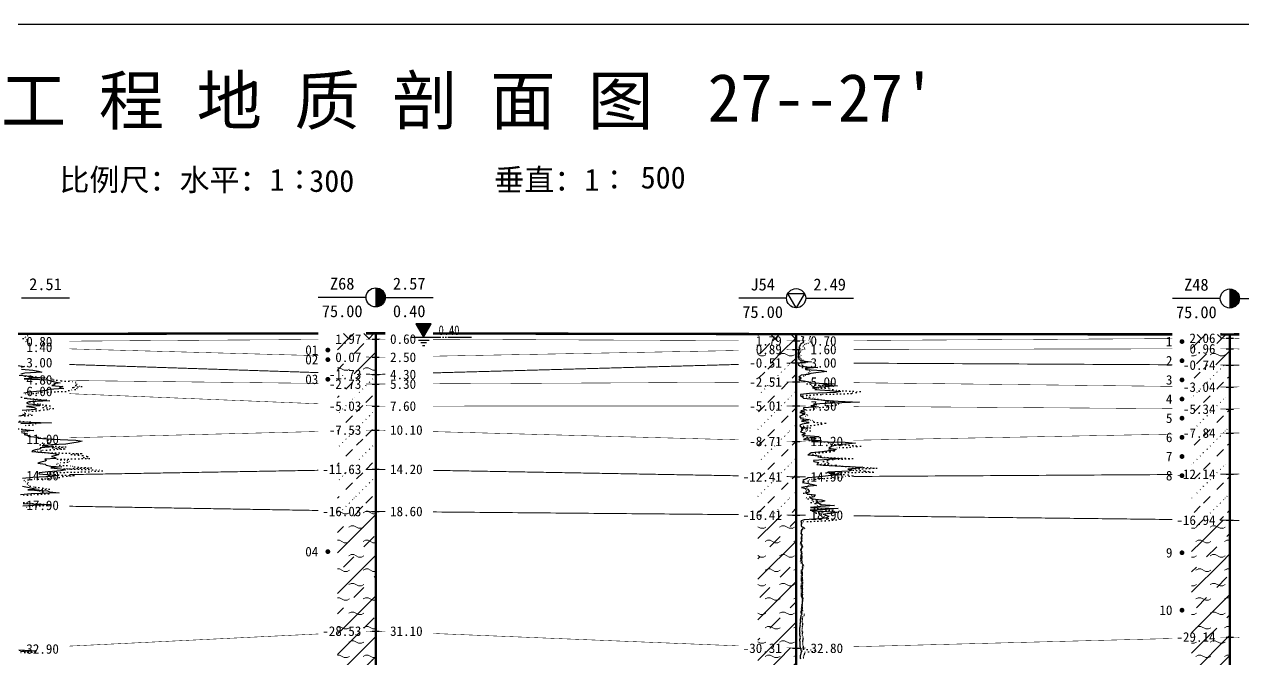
# Model space of a CAD drawing. Extents: x -37 to 3540, y -1485 to 297.
# Drawn here: x 1591 to 1845.6, y -1038.5 to -906 of the extents above; entities that cross this region are included whole.
import ezdxf
from ezdxf.enums import TextEntityAlignment as Align

# ---------------------------------------------------------------- set-up
doc = ezdxf.new("R2010")
doc.units = 0
doc.linetypes.add('DOT', pattern=[6.35, 0, -6.35])
doc.layers.get('0').update_dxf_attribs({"linetype": 'CONTINUOUS'})
for name, color, linetype in [('CURVE', 200, 'CONTINUOUS'), ('FRAME', 7, 'CONTINUOUS'), ('HOLE', 41, 'CONTINUOUS'), ('SAMPLE', 1, 'CONTINUOUS'), ('STRATUM', 241, 'CONTINUOUS')]:
    doc.layers.add(name, color=color, linetype=linetype)
doc.layers.add('HATCH', color=7, linetype='CONTINUOUS', lineweight=13)
doc.styles.add('ST', font='')
doc.styles.get('ST').set_extended_font_data('SimSun')
pattern_1 = [(45, (1459.3464, -1188), (-2.12132, 2.12132), [10, 0]), (135, (1459.3464, -1188), (-2.12132, -2.12132), [10, 0])]
pattern_2 = [(45, (1459.3464, -1188), (-4.24264, 4.24264), [10, 0]), (45, (1460.4074, -1191.182), (-2.12132, 6.36396), [3, -3])]
pattern_3 = [(45, (1459.3464, -1188), (-4.24264, 4.24264), [10, 0]), (45, (1460.4074, -1191.182), (-2.12132, 6.36396), [3, -3]), (26.565, (1460.4205, -1188.2536), (5.999823, 5.999812), [0.567, -12.849]), (0, (1459.8535, -1188.2536), (0, 6), [0.567, -5.433]), (26.565, (1457.765, -1188), (5.999823, 5.999812), [0.567, -12.849]), (0, (1458.272, -1187.7464), (0, 6), [0.567, -5.433]), (153.435, (1459.8535, -1188.2536), (-5.999818, -5e-06), [1.134, -12.2826]), (26.565, (1463.4205, -1185.2536), (5.999823, 5.999812), [0.567, -12.849]), (0, (1462.8535, -1185.2536), (0, 6), [0.567, -5.433]), (26.565, (1460.765, -1185), (5.999823, 5.999812), [0.567, -12.849]), (0, (1461.272, -1184.7464), (0, 6), [0.567, -5.433]), (153.435, (1462.8535, -1185.2536), (-5.999818, -5e-06), [1.134, -12.2826])]
pattern_4 = [(45, (1459.3464, -1188), (-7e-07, 6.99998), [1.97196, -7.92754]), (45, (1462.1593, -1185.171), (-7e-07, 6.99998), [1.99367, -7.90583]), (45, (1464.414, -1182.918), (-7e-07, 6.99998), [1.81361, -8.08588]), (26.56505, (1459.3464, -1184.5), (7, 7), [0.0965, -15.55598]), (36.8699, (1460.0464, -1183.8), (7, 7), [0.19775, -34.80225]), (315, (1462.8464, -1181.024), (6.99998, 1e-06), [0.03305, -9.86644]), (26.56505, (1462.8464, -1188), (7, 7), [0.14475, -15.50773]), (26.56505, (1463.5464, -1187.3), (7, 7), [0.10528, -15.5472]), (90, (1463.8964, -1186.95), (-7, -5e-07), [0.02877, -6.97123]), (26.56505, (1464.2464, -1186.6), (7, 7), [0.09101, -31.21394]), (36.8699, (1464.9464, -1185.9), (7, 7), [0.11069, -34.88931]), (45, (1465.6464, -1185.2), (-2e-07, 6.99998), [0.10911, -9.79038]), (315, (1466.2605, -1184.452), (6.99998, 1e-06), [0.03305, -9.86644]), (36.8699, (1460.7464, -1183.1), (7, 7), [0.10224, -34.89776]), (53.1301, (1461.4464, -1182.4), (13.9999998, 21), [0.13438, -34.86562]), (53.1301, (1462.1464, -1181.7), (13.9999998, 21), [0.12625, -34.87375])]
pattern_5 = [(45, (1459.3464, -1188), (-2.12132, 2.12132), [10, 0]), (26.565, (1460.4205, -1188.2536), (5.999823, 5.999812), [0.567, -12.849]), (0, (1459.8535, -1188.2536), (0, 6), [0.567, -5.433]), (26.565, (1457.765, -1188), (5.999823, 5.999812), [0.567, -12.849]), (0, (1458.272, -1187.7464), (0, 6), [0.567, -5.433]), (153.435, (1459.8535, -1188.2536), (-5.999818, -5e-06), [1.134, -12.2826]), (26.565, (1463.4205, -1185.2536), (5.999823, 5.999812), [0.567, -12.849]), (0, (1462.8535, -1185.2536), (0, 6), [0.567, -5.433]), (26.565, (1460.765, -1185), (5.999823, 5.999812), [0.567, -12.849]), (0, (1461.272, -1184.7464), (0, 6), [0.567, -5.433]), (153.435, (1462.8535, -1185.2536), (-5.999818, -5e-06), [1.134, -12.2826])]

# ---------------------------------------------------------------- blocks, each defined once
blk = doc.blocks.new('图头_剖面图A3')
at = {"style": 'ST'}
for s, height, p in [('工 程 地 质 剖 面 图', 10, (-15.09, 10.79)), ('比例尺：水平：1∶            垂直：1∶', 4.6, (-11.5, -5.76))]:
    blk.add_text(s, height=height, dxfattribs=at).set_placement(p, align=Align.MIDDLE_CENTER)
for tag, height, p in [('01_剖面号', 10, (64.41, 11.39)), ('03＿纵向比例', 4.6, (50.43, -5.28)), ('02_横向比例', 4.6, (-18.82, -5.99))]:
    blk.add_attdef(tag, text='', height=height, dxfattribs=at).set_placement(p, align=Align.MIDDLE_LEFT)
blk = doc.blocks.new('H_sam_hole')
blk.add_line((0, 2), (0, -2))
at = {"const_width": 2}
blk.add_lwpolyline([(0, -1, 0.414214), (1, 0, 0.414214), (0, 1, 1)], format="xyb", dxfattribs=at)
blk.add_circle((0, 0), 2)
blk = doc.blocks.new('H_cpt_hole')
for p, q in [((-1.73, 1), (1.73, 1)), ((0, -2), (-1.73, 1)), ((1.73, 1), (0, -2))]:
    blk.add_line(p, q)
blk.add_circle((0, 0), 2)
blk = doc.blocks.new('SampleSoilUndisturbed')
at = {"const_width": 0.5}
blk.add_lwpolyline([(-0.25, 0, 1), (0.25, 0, 1)], format="xyb", close=True, dxfattribs=at)
blk = doc.blocks.new('Gwl')
blk.add_lwpolyline([(0, 0, 0, 3.22, 0), (0, 2.79, 3.22, 3.22, 0)], format="xyseb")
blk.add_lwpolyline([(0, 0), (1.61, 2.79), (-1.61, 2.79)], close=True)
for points in [[(-2.63, 0), (3.61, 0)], [(3.93, 0), (4.21, 0)], [(4.53, 0), (4.8, 0)], [(5.09, 0), (9.99, 0)], [(-1.09, -0.61), (1.16, -0.61)], [(-0.54, -1.14), (0.61, -1.14)], [(-0.19, -1.74), (0.26, -1.74)]]:
    blk.add_lwpolyline(points)
at = {"style": 'ST', "width": 0.8}
blk.add_attdef('*GWL', (3.14, 0.45), '', height=2, dxfattribs=at)

msp = doc.modelspace()

# ---------------------------------------------------------------- hatches: boundary and pattern name
at = {"layer": 'HATCH'}
h = msp.add_hatch(dxfattribs=at)
h.set_pattern_fill('STT', color=50, style=0)
h.set_pattern_definition(pattern_1)
h.paths.add_polyline_path([(1664.41, -970.52), (1656.41, -970.54), (1656.41, -971.78), (1664.41, -971.72)])
h.paths.add_polyline_path([(1655.2, -973.21), (1661.89, -973.21), (1661.89, -970.28), (1655.2, -970.28)], flags=9)
h = msp.add_hatch(dxfattribs=at)
h.set_pattern_fill('FZNT', color=32, style=0)
h.set_pattern_definition(pattern_2)
h.paths.add_polyline_path([(1664.41, -971.72), (1656.41, -971.78), (1656.41, -975.3), (1664.41, -975.52)])
h.paths.add_polyline_path([(1655.2, -977.01), (1661.89, -977.01), (1661.89, -974.08), (1655.2, -974.08)], flags=9)
h.paths.add_polyline_path([(1655.2, -973.21), (1661.89, -973.21), (1661.89, -970.28), (1655.2, -970.28)], flags=9)
h = msp.add_hatch(dxfattribs=at)
h.set_pattern_fill('STT', color=50, style=0)
h.set_pattern_definition(pattern_1)
h.paths.add_polyline_path([(1752.26, -970.69), (1744.26, -970.67), (1744.26, -972.06), (1752.26, -972.09)])
h.paths.add_polyline_path([(1743.05, -973.58), (1749.75, -973.58), (1749.75, -970.65), (1743.05, -970.65)], flags=9)
h = msp.add_hatch(dxfattribs=at)
h.set_pattern_fill('FZNT', color=32, style=0)
h.set_pattern_definition(pattern_2)
h.paths.add_polyline_path([(1752.26, -972.09), (1744.26, -972.06), (1744.26, -974.04), (1752.26, -973.89)])
h.paths.add_polyline_path([(1743.05, -975.38), (1749.75, -975.38), (1749.75, -972.45), (1743.05, -972.45)], flags=9)
h.paths.add_polyline_path([(1743.05, -973.58), (1749.75, -973.58), (1749.75, -970.65), (1743.05, -970.65)], flags=9)
h = msp.add_hatch(dxfattribs=at)
h.set_pattern_fill('YNFNT', color=251, style=0)
h.set_pattern_definition(pattern_3)
h.paths.add_polyline_path([(1842.88, -973.75), (1834.88, -973.76), (1834.88, -977.11), (1842.88, -977.15)])
h.paths.add_polyline_path([(1832.24, -978.63), (1840.37, -978.63), (1840.37, -975.7), (1832.24, -975.7)], flags=9)
h.paths.add_polyline_path([(1833.67, -975.23), (1840.37, -975.23), (1840.37, -972.3), (1833.67, -972.3)], flags=9)
h = msp.add_hatch(dxfattribs=at)
h.set_pattern_fill('STT', color=50, style=0)
h.set_pattern_definition(pattern_1)
h.paths.add_polyline_path([(1842.88, -970.75), (1834.88, -970.74), (1834.88, -971.59), (1842.88, -971.55)])
h.paths.add_polyline_path([(1833.67, -973.03), (1840.37, -973.03), (1840.37, -970.1), (1833.67, -970.1)], flags=9)
h = msp.add_hatch(dxfattribs=at)
h.set_pattern_fill('FZNT', color=32, style=0)
h.set_pattern_definition(pattern_2)
h.paths.add_polyline_path([(1842.88, -971.55), (1834.88, -971.59), (1834.88, -973.76), (1842.88, -973.75)])
h.paths.add_polyline_path([(1833.67, -975.23), (1840.37, -975.23), (1840.37, -972.3), (1833.67, -972.3)], flags=9)
h.paths.add_polyline_path([(1833.67, -973.03), (1840.37, -973.03), (1840.37, -970.1), (1833.67, -970.1)], flags=9)
h = msp.add_hatch(dxfattribs=at)
h.set_pattern_fill('YNFNT', color=251, style=0)
h.set_pattern_definition(pattern_3)
h.paths.add_polyline_path([(1664.41, -975.52), (1656.41, -975.3), (1656.41, -978.86), (1664.41, -979.12)])
h.paths.add_polyline_path([(1653.77, -980.61), (1661.89, -980.61), (1661.89, -977.68), (1653.77, -977.68)], flags=9)
h.paths.add_polyline_path([(1655.2, -977.01), (1661.89, -977.01), (1661.89, -974.08), (1655.2, -974.08)], flags=9)
h = msp.add_hatch(dxfattribs=at)
h.set_pattern_fill('YNFNT', color=251, style=0)
h.set_pattern_definition(pattern_3)
h.paths.add_polyline_path([(1752.26, -973.89), (1744.26, -974.04), (1744.26, -976.91), (1752.26, -976.69)])
h.paths.add_polyline_path([(1741.62, -978.18), (1749.75, -978.18), (1749.75, -975.25), (1741.62, -975.25)], flags=9)
h.paths.add_polyline_path([(1743.05, -975.38), (1749.75, -975.38), (1749.75, -972.45), (1743.05, -972.45)], flags=9)
h = msp.add_hatch(dxfattribs=at)
h.set_pattern_fill('SZFT', color=52, style=0)
h.set_pattern_definition(pattern_4)
h.paths.add_polyline_path([(1752.26, -976.69), (1744.26, -976.91), (1744.26, -980.73), (1752.26, -980.69)])
h.paths.add_polyline_path([(1741.62, -982.18), (1749.75, -982.18), (1749.75, -979.26), (1741.62, -979.26)], flags=9)
h.paths.add_polyline_path([(1741.62, -978.18), (1749.75, -978.18), (1749.75, -975.25), (1741.62, -975.25)], flags=9)
h = msp.add_hatch(dxfattribs=at)
h.set_pattern_fill('SZFT', color=52, style=0)
h.set_pattern_definition(pattern_4)
h.paths.add_polyline_path([(1842.88, -977.15), (1834.88, -977.11), (1834.88, -981.65), (1842.88, -981.75)])
h.paths.add_polyline_path([(1832.24, -983.23), (1840.37, -983.23), (1840.37, -980.3), (1832.24, -980.3)], flags=9)
h.paths.add_polyline_path([(1832.24, -978.63), (1840.37, -978.63), (1840.37, -975.7), (1832.24, -975.7)], flags=9)
h = msp.add_hatch(dxfattribs=at)
h.set_pattern_fill('SZFT', color=52, style=0)
h.set_pattern_definition(pattern_4)
h.paths.add_polyline_path([(1664.41, -979.12), (1656.41, -978.86), (1656.41, -981.03), (1664.41, -981.12)])
h.paths.add_polyline_path([(1653.77, -982.61), (1661.89, -982.61), (1661.89, -979.68), (1653.77, -979.68)], flags=9)
h.paths.add_polyline_path([(1653.77, -980.61), (1661.89, -980.61), (1661.89, -977.68), (1653.77, -977.68)], flags=9)
h = msp.add_hatch(dxfattribs=at)
h.set_pattern_fill('SZFT', color=52, style=0)
h.set_pattern_definition(pattern_4)
h.paths.add_polyline_path([(1664.41, -981.12), (1656.41, -981.03), (1656.41, -985.4), (1664.41, -985.72)])
h.paths.add_polyline_path([(1653.77, -987.21), (1661.89, -987.21), (1661.89, -984.28), (1653.77, -984.28)], flags=9)
h.paths.add_polyline_path([(1653.77, -982.61), (1661.89, -982.61), (1661.89, -979.68), (1653.77, -979.68)], flags=9)
h = msp.add_hatch(dxfattribs=at)
h.set_pattern_fill('SZFT', color=52, style=0)
h.set_pattern_definition(pattern_4)
h.paths.add_polyline_path([(1752.26, -980.69), (1744.26, -980.73), (1744.26, -985.69), (1752.26, -985.69)])
h.paths.add_polyline_path([(1741.62, -987.18), (1749.75, -987.18), (1749.75, -984.25), (1741.62, -984.25)], flags=9)
h.paths.add_polyline_path([(1741.62, -982.18), (1749.75, -982.18), (1749.75, -979.26), (1741.62, -979.26)], flags=9)
h = msp.add_hatch(dxfattribs=at)
h.set_pattern_fill('SZFT', color=52, style=0)
h.set_pattern_definition(pattern_4)
h.paths.add_polyline_path([(1842.88, -981.75), (1834.88, -981.65), (1834.88, -986.29), (1842.88, -986.35)])
h.paths.add_polyline_path([(1832.24, -987.83), (1840.37, -987.83), (1840.37, -984.9), (1832.24, -984.9)], flags=9)
h.paths.add_polyline_path([(1832.24, -983.23), (1840.37, -983.23), (1840.37, -980.3), (1832.24, -980.3)], flags=9)
h = msp.add_hatch(dxfattribs=at)
h.set_pattern_fill('SZFT', color=52, style=0)
h.set_pattern_definition(pattern_4)
h.paths.add_polyline_path([(1664.41, -985.72), (1656.41, -985.4), (1656.41, -990.93), (1664.41, -990.72)])
h.paths.add_polyline_path([(1653.77, -992.21), (1661.89, -992.21), (1661.89, -989.28), (1653.77, -989.28)], flags=9)
h.paths.add_polyline_path([(1653.77, -987.21), (1661.89, -987.21), (1661.89, -984.28), (1653.77, -984.28)], flags=9)
h = msp.add_hatch(dxfattribs=at)
h.set_pattern_fill('SZFT', color=52, style=0)
h.set_pattern_definition(pattern_4)
h.paths.add_polyline_path([(1752.26, -985.69), (1744.26, -985.69), (1744.26, -992.87), (1752.26, -993.09)])
h.paths.add_polyline_path([(1741.62, -994.58), (1749.75, -994.58), (1749.75, -991.65), (1741.62, -991.65)], flags=9)
h.paths.add_polyline_path([(1741.62, -987.18), (1749.75, -987.18), (1749.75, -984.25), (1741.62, -984.25)], flags=9)
h = msp.add_hatch(dxfattribs=at)
h.set_pattern_fill('SZFT', color=52, style=0)
h.set_pattern_definition(pattern_4)
h.paths.add_polyline_path([(1842.88, -986.35), (1834.88, -986.29), (1834.88, -991.5), (1842.88, -991.35)])
h.paths.add_polyline_path([(1832.24, -992.83), (1840.37, -992.83), (1840.37, -989.9), (1832.24, -989.9)], flags=9)
h.paths.add_polyline_path([(1832.24, -987.83), (1840.37, -987.83), (1840.37, -984.9), (1832.24, -984.9)], flags=9)
h = msp.add_hatch(dxfattribs=at)
h.set_pattern_fill('SZFT', color=52, style=0)
h.set_pattern_definition(pattern_4)
h.paths.add_polyline_path([(1664.41, -990.72), (1656.41, -990.93), (1656.41, -999.06), (1664.41, -998.92)])
h.paths.add_polyline_path([(1652.34, -1000.41), (1661.89, -1000.41), (1661.89, -997.48), (1652.34, -997.48)], flags=9)
h.paths.add_polyline_path([(1653.77, -992.21), (1661.89, -992.21), (1661.89, -989.28), (1653.77, -989.28)], flags=9)
h = msp.add_hatch(dxfattribs=at)
h.set_pattern_fill('SZFT', color=52, style=0)
h.set_pattern_definition(pattern_4)
h.paths.add_polyline_path([(1842.88, -991.35), (1834.88, -991.5), (1834.88, -999.99), (1842.88, -999.95)])
h.paths.add_polyline_path([(1830.82, -1001.43), (1840.37, -1001.43), (1840.37, -998.52), (1830.82, -998.52)], flags=9)
h.paths.add_polyline_path([(1832.24, -992.83), (1840.37, -992.83), (1840.37, -989.9), (1832.24, -989.9)], flags=9)
h = msp.add_hatch(dxfattribs=at)
h.set_pattern_fill('SZFT', color=52, style=0)
h.set_pattern_definition(pattern_4)
h.paths.add_polyline_path([(1752.26, -993.09), (1744.26, -992.87), (1744.26, -1000.35), (1752.26, -1000.49)])
h.paths.add_polyline_path([(1740.19, -1001.98), (1749.75, -1001.98), (1749.75, -999.06), (1740.19, -999.06)], flags=9)
h.paths.add_polyline_path([(1741.62, -994.58), (1749.75, -994.58), (1749.75, -991.65), (1741.62, -991.65)], flags=9)
h = msp.add_hatch(dxfattribs=at)
h.set_pattern_fill('SZFT', color=52, style=0)
h.set_pattern_definition(pattern_4)
h.paths.add_polyline_path([(1664.41, -998.92), (1656.41, -999.06), (1656.41, -1007.59), (1664.41, -1007.72)])
h.paths.add_polyline_path([(1652.34, -1009.21), (1661.89, -1009.21), (1661.89, -1006.28), (1652.34, -1006.28)], flags=9)
h.paths.add_polyline_path([(1652.34, -1000.41), (1661.89, -1000.41), (1661.89, -997.48), (1652.34, -997.48)], flags=9)
h = msp.add_hatch(dxfattribs=at)
h.set_pattern_fill('SZFT', color=52, style=0)
h.set_pattern_definition(pattern_4)
h.paths.add_polyline_path([(1752.26, -1000.49), (1744.26, -1000.35), (1744.26, -1008.42), (1752.26, -1008.49)])
h.paths.add_polyline_path([(1740.19, -1009.98), (1749.75, -1009.98), (1749.75, -1007.05), (1740.19, -1007.05)], flags=9)
h.paths.add_polyline_path([(1740.19, -1001.98), (1749.75, -1001.98), (1749.75, -999.06), (1740.19, -999.06)], flags=9)
h = msp.add_hatch(dxfattribs=at)
h.set_pattern_fill('SZFT', color=52, style=0)
h.set_pattern_definition(pattern_4)
h.paths.add_polyline_path([(1842.88, -999.95), (1834.88, -999.99), (1834.88, -1009.45), (1842.88, -1009.55)])
h.paths.add_polyline_path([(1830.81, -1011.03), (1840.37, -1011.03), (1840.37, -1008.1), (1830.81, -1008.1)], flags=9)
h.paths.add_polyline_path([(1830.82, -1001.43), (1840.37, -1001.43), (1840.37, -998.52), (1830.82, -998.52)], flags=9)
h = msp.add_hatch(dxfattribs=at)
h.set_pattern_fill('YNFNT', color=251, style=0)
h.set_pattern_definition(pattern_3)
h.paths.add_polyline_path([(1664.41, -1007.72), (1656.41, -1007.59), (1656.41, -1033.12), (1664.41, -1032.72)])
h.paths.add_polyline_path([(1652.34, -1034.21), (1661.89, -1034.21), (1661.89, -1031.28), (1652.34, -1031.28)], flags=9)
h.paths.add_polyline_path([(1652.34, -1009.21), (1661.89, -1009.21), (1661.89, -1006.28), (1652.34, -1006.28)], flags=9)
h = msp.add_hatch(dxfattribs=at)
h.set_pattern_fill('YNFNT', color=251, style=0)
h.set_pattern_definition(pattern_3)
h.paths.add_polyline_path([(1752.26, -1008.49), (1744.26, -1008.42), (1744.26, -1035.97), (1752.26, -1036.29)])
h.paths.add_polyline_path([(1740.19, -1037.78), (1749.75, -1037.78), (1749.75, -1034.85), (1740.19, -1034.85)], flags=9)
h.paths.add_polyline_path([(1740.19, -1009.98), (1749.75, -1009.98), (1749.75, -1007.05), (1740.19, -1007.05)], flags=9)
h = msp.add_hatch(dxfattribs=at)
h.set_pattern_fill('YNFNT', color=251, style=0)
h.set_pattern_definition(pattern_3)
h.paths.add_polyline_path([(1842.88, -1009.55), (1834.88, -1009.45), (1834.88, -1034.15), (1842.88, -1033.95)])
h.paths.add_polyline_path([(1830.81, -1035.43), (1840.37, -1035.43), (1840.37, -1032.5), (1830.81, -1032.5)], flags=9)
h.paths.add_polyline_path([(1830.81, -1011.03), (1840.37, -1011.03), (1840.37, -1008.1), (1830.81, -1008.1)], flags=9)
h = msp.add_hatch(dxfattribs=at)
h.set_pattern_fill('YNNT', color=251, style=0)
h.set_pattern_definition(pattern_5)
h.paths.add_polyline_path([(1664.41, -1032.72), (1656.41, -1033.12), (1656.41, -1048.24), (1664.41, -1047.72)])
h.paths.add_polyline_path([(1652.34, -1049.21), (1661.89, -1049.21), (1661.89, -1046.28), (1652.34, -1046.28)], flags=9)
h.paths.add_polyline_path([(1652.34, -1034.21), (1661.89, -1034.21), (1661.89, -1031.28), (1652.34, -1031.28)], flags=9)
h = msp.add_hatch(dxfattribs=at)
h.set_pattern_fill('YNNT', color=251, style=0)
h.set_pattern_definition(pattern_5)
h.paths.add_polyline_path([(1842.88, -1033.95), (1834.88, -1034.15), (1834.88, -1047.42), (1842.88, -1047.15)])
h.paths.add_polyline_path([(1830.81, -1048.63), (1840.37, -1048.63), (1840.37, -1045.7), (1830.81, -1045.7)], flags=9)
h.paths.add_polyline_path([(1830.81, -1035.43), (1840.37, -1035.43), (1840.37, -1032.5), (1830.81, -1032.5)], flags=9)
h = msp.add_hatch(dxfattribs=at)
h.set_pattern_fill('YNNT', color=251, style=0)
h.set_pattern_definition(pattern_5)
h.paths.add_polyline_path([(1752.26, -1036.29), (1744.26, -1035.97), (1744.26, -1050.06), (1752.26, -1050.29)])
h.paths.add_polyline_path([(1740.19, -1051.78), (1749.75, -1051.78), (1749.75, -1048.85), (1740.19, -1048.85)], flags=9)
h.paths.add_polyline_path([(1740.19, -1037.78), (1749.75, -1037.78), (1749.75, -1034.85), (1740.19, -1034.85)], flags=9)

# ---------------------------------------------------------------- linework, layer by layer
at = {"layer": 'CURVE', "color": 100, "linetype": 'DOT', "ltscale": 0.1}
for points in [[(1591.69, -971.04), (1591.29, -971.24), (1591.16, -971.44), (1590.74, -971.64), (1591.74, -971.84), (1591.67, -972.04), (1591.36, -972.24), (1590.86, -972.44)], [(1755.19, -971.09), (1755.17, -971.29), (1755.04, -971.49), (1755.21, -971.69), (1754.91, -971.89), (1755.35, -972.09), (1755.14, -972.29), (1755.53, -972.49), (1754.39, -972.69), (1754.04, -972.89), (1753.81, -973.09), (1753.63, -973.29), (1753.92, -973.49), (1754.09, -973.69), (1753.65, -973.89), (1753.29, -974.09), (1753.13, -974.29), (1753.05, -974.49), (1752.92, -974.69), (1752.88, -974.89), (1753.34, -975.09), (1752.98, -975.29), (1753.03, -975.49), (1753.14, -975.69), (1753.3, -975.89), (1753.65, -976.09), (1753.65, -976.29), (1753.17, -976.49), (1753.41, -976.69), (1753.36, -976.89), (1753.62, -977.09), (1753.57, -977.29), (1754.39, -977.49), (1753.6, -977.69), (1754.47, -977.89), (1754.51, -978.09), (1754.98, -978.29), (1755.15, -978.49), (1754.98, -978.69), (1754.82, -978.89), (1754.46, -979.09), (1754.19, -979.29), (1753.85, -979.49), (1753.18, -979.69), (1753.21, -979.89), (1753, -980.09), (1753.15, -980.29), (1753.93, -980.49), (1755.36, -980.69), (1755.02, -980.89), (1754.54, -981.09), (1756.29, -981.29), (1759.56, -981.49), (1758.99, -981.69), (1756.85, -981.89), (1759.27, -982.09), (1759.89, -982.29), (1761.26, -982.49), (1765.63, -982.69), (1764.81, -982.89), (1763.76, -983.09), (1757.4, -983.29), (1753.6, -983.49), (1753.67, -983.69), (1755.02, -983.89), (1756.15, -984.09), (1756.78, -984.29), (1758.09, -984.49), (1759.49, -984.69), (1759.46, -984.89), (1761.22, -985.09), (1761.16, -985.29), (1760.6, -985.49), (1759.08, -985.69), (1758.65, -985.89), (1756.45, -986.09), (1756.04, -986.29), (1755.19, -986.49), (1753.86, -986.69), (1753.96, -986.89), (1754.15, -987.09), (1753.69, -987.29), (1754.5, -987.49), (1754.72, -987.69), (1754.21, -987.89), (1753.73, -988.09), (1753.63, -988.29), (1753.72, -988.49), (1755.63, -988.69), (1755.81, -988.89), (1755.99, -989.09), (1758.39, -989.29), (1757.57, -989.49), (1756.08, -989.69), (1753.74, -989.89), (1753.92, -990.09), (1755.19, -990.29), (1753.46, -990.49), (1754.52, -990.69), (1755.22, -990.89), (1754.09, -991.09), (1754.13, -991.29), (1753.97, -991.49), (1753.87, -991.69), (1754.09, -991.89), (1753.8, -992.09), (1755.31, -992.29), (1756.29, -992.49), (1754.66, -992.69), (1755.04, -992.89), (1755.99, -993.09), (1760.09, -993.29), (1759.02, -993.49), (1759.61, -993.69), (1763.36, -993.89), (1765.68, -994.09), (1763.58, -994.29), (1760.86, -994.49), (1760.26, -994.69), (1759.16, -994.89), (1760.2, -995.09), (1759.28, -995.29), (1757.07, -995.49), (1755.8, -995.69), (1755.73, -995.89), (1757.43, -996.09), (1757.43, -996.29), (1758.86, -996.49), (1764.05, -996.69), (1759.9, -996.89), (1758.84, -997.09), (1757.96, -997.29), (1758.88, -997.49), (1759.05, -997.69), (1757.42, -997.89), (1760.6, -998.09), (1761.93, -998.29), (1765.67, -998.49), (1769.08, -998.69), (1763.69, -998.89), (1764.14, -999.09), (1766.65, -999.29), (1768.36, -999.49), (1758.51, -999.69), (1760.79, -999.89), (1763.12, -1000.09), (1764.1, -1000.29), (1761.95, -1000.49), (1761.04, -1000.69), (1757.04, -1000.89), (1755.03, -1001.09), (1754.77, -1001.29), (1754.72, -1001.49), (1754.75, -1001.69), (1754.99, -1001.89), (1755.16, -1002.09), (1754.91, -1002.29), (1754.68, -1002.49), (1754.54, -1002.69), (1754, -1002.89), (1754.2, -1003.09), (1754.38, -1003.29), (1754.41, -1003.49), (1754.26, -1003.69), (1753.87, -1003.89), (1754.67, -1004.09), (1755.75, -1004.29), (1755.61, -1004.49), (1755.1, -1004.69), (1754.36, -1004.89), (1754.77, -1005.09), (1755.68, -1005.29), (1756.66, -1005.49), (1755.85, -1005.69), (1755.38, -1005.89), (1756.4, -1006.09), (1757.45, -1006.29), (1756.74, -1006.49), (1756.23, -1006.69), (1756.19, -1006.89), (1756.09, -1007.09), (1757.7, -1007.29), (1759.86, -1007.49), (1758.61, -1007.69), (1756.11, -1007.89), (1756.45, -1008.09), (1758.13, -1008.29), (1758.53, -1008.49), (1758.18, -1008.69), (1757.93, -1008.89), (1758.23, -1009.09), (1759.92, -1009.29), (1760.59, -1009.49), (1758.29, -1009.69), (1753.45, -1009.89), (1753.49, -1010.09), (1753.37, -1010.29), (1753.37, -1010.49), (1753.3, -1010.69), (1753.46, -1010.89), (1753.87, -1011.09), (1754.05, -1011.29), (1753.63, -1011.49), (1753.36, -1011.69), (1753.4, -1011.89), (1753.29, -1012.09), (1753.19, -1012.29), (1753.3, -1012.49), (1753.5, -1012.69), (1753.4, -1012.89), (1753.29, -1013.09), (1753.24, -1013.29), (1753.28, -1013.49), (1753.4, -1013.69), (1753.32, -1013.89), (1753.24, -1014.09), (1753.14, -1014.29), (1753.1, -1014.49), (1753.27, -1014.69), (1753.44, -1014.89), (1753.57, -1015.09), (1753.5, -1015.29), (1753.25, -1015.49), (1753.18, -1015.69), (1753.15, -1015.89), (1753.3, -1016.09), (1753.25, -1016.29), (1753.5, -1016.49), (1753.25, -1016.69), (1753.22, -1016.89), (1753.27, -1017.09), (1753.25, -1017.29), (1753.19, -1017.49), (1753.18, -1017.69), (1753.17, -1017.89), (1753.12, -1018.09), (1753.32, -1018.29), (1753.25, -1018.49), (1753.53, -1018.69), (1753.72, -1018.89), (1753.83, -1019.09), (1753.7, -1019.29), (1753.56, -1019.49), (1753.57, -1019.69), (1753.32, -1019.89), (1753.27, -1020.09), (1753.28, -1020.29), (1753.28, -1020.49), (1753.33, -1020.69), (1753.35, -1020.89), (1753.34, -1021.09), (1753.33, -1021.29), (1753.31, -1021.49), (1753.28, -1021.69), (1753.28, -1021.89), (1753.32, -1022.09), (1753.34, -1022.29), (1753.37, -1022.49), (1753.33, -1022.69), (1753.28, -1022.89), (1753.29, -1023.09), (1753.26, -1023.29), (1753.26, -1023.49), (1753.25, -1023.69), (1753.32, -1023.89), (1753.32, -1024.09), (1753.33, -1024.29), (1753.3, -1024.49), (1753.31, -1024.69), (1753.29, -1024.89), (1753.31, -1025.09), (1753.32, -1025.29), (1753.33, -1025.49), (1753.38, -1025.69), (1753.52, -1025.89), (1753.54, -1026.09), (1753.52, -1026.29), (1753.54, -1026.49), (1753.54, -1026.69), (1753.53, -1026.89), (1753.49, -1027.09), (1753.5, -1027.29), (1753.54, -1027.49), (1753.49, -1027.69), (1753.53, -1027.89), (1753.54, -1028.09), (1753.54, -1028.29), (1753.6, -1028.49), (1753.5, -1028.69), (1753.44, -1028.89), (1753.91, -1029.09), (1753.93, -1029.29), (1753.95, -1029.49), (1753.63, -1029.69), (1753.52, -1029.89), (1753.53, -1030.09), (1753.53, -1030.29), (1753.52, -1030.49), (1753.53, -1030.69), (1753.53, -1030.89), (1753.56, -1031.09), (1753.56, -1031.29), (1753.56, -1031.49), (1753.54, -1031.69), (1753.56, -1031.89), (1753.53, -1032.09), (1753.5, -1032.29), (1753.46, -1032.49), (1753.46, -1032.69), (1753.58, -1032.89), (1753.53, -1033.09), (1753.51, -1033.29), (1753.51, -1033.49), (1753.5, -1033.69), (1753.66, -1033.89), (1753.75, -1034.09), (1753.68, -1034.29), (1753.66, -1034.49), (1753.62, -1034.69), (1753.6, -1034.89), (1753.58, -1035.09), (1753.61, -1035.29), (1753.58, -1035.49), (1753.63, -1035.69), (1753.73, -1035.89), (1753.71, -1036.09), (1753.78, -1036.29), (1753.8, -1036.49), (1755.99, -1036.69), (1756.33, -1036.89), (1754.09, -1037.09), (1754, -1037.29), (1753.94, -1037.49), (1753.93, -1037.69), (1753.84, -1037.89), (1753.74, -1038.09), (1753.74, -1038.29), (1754.17, -1038.49)], [(1590.49, -979.24), (1591.16, -979.44), (1593.37, -979.64), (1594.97, -979.84), (1596.9, -980.04), (1597.07, -980.24), (1598.79, -980.44), (1601.7, -980.64), (1601.68, -980.84), (1602.02, -981.04), (1601.83, -981.24), (1601.77, -981.44), (1602.91, -981.64), (1601.14, -981.84), (1602.05, -982.04), (1601.64, -982.24), (1600.31, -982.44), (1599.56, -982.64), (1594.65, -982.84), (1593.54, -983.04), (1590.64, -983.24)], [(1590.37, -983.84), (1591.48, -984.04), (1592.89, -984.24), (1595.55, -984.44), (1592.88, -984.64), (1592.11, -984.84), (1593.05, -985.04), (1594.25, -985.24), (1594.86, -985.44), (1596.34, -985.64), (1595.33, -985.84), (1594.93, -986.04), (1597.03, -986.24), (1595.83, -986.44), (1594.17, -986.64), (1591.52, -986.84), (1591.05, -987.04), (1591.15, -987.24), (1592.23, -987.44), (1592.55, -987.64), (1589.81, -987.84)], [(1590.06, -988.84), (1592.23, -989.04), (1593.81, -989.24), (1593.38, -989.44), (1592.76, -989.64), (1590.99, -989.84)], [(1589.75, -990.44), (1591.33, -990.64), (1591.36, -990.84), (1591.66, -991.04), (1591.03, -991.24), (1591.6, -991.44), (1591.55, -991.64), (1591.64, -991.84), (1592.23, -992.04), (1593.55, -992.24), (1595.38, -992.44), (1596.78, -992.64), (1595.87, -992.84), (1596.51, -993.04), (1596.16, -993.24), (1595.92, -993.44), (1595.05, -993.64), (1594.3, -993.84), (1596.86, -994.04), (1599.58, -994.24), (1596.92, -994.44), (1599.41, -994.64), (1596.37, -994.84), (1594.54, -995.04), (1593.26, -995.24), (1595.31, -995.44), (1602.94, -995.64), (1600.83, -995.84), (1603.21, -996.04), (1604.21, -996.24), (1603.4, -996.44), (1604.55, -996.64), (1597.89, -996.84), (1599.9, -997.04), (1600.46, -997.24), (1600.04, -997.44), (1598.09, -997.64), (1597.74, -997.84), (1598.43, -998.04), (1600.98, -998.24), (1601.49, -998.44), (1604.94, -998.64), (1599.35, -998.84), (1606.61, -999.04), (1607.23, -999.24), (1604.44, -999.44), (1596.28, -999.64), (1596.47, -999.84), (1597.42, -1000.04), (1601.34, -1000.24), (1599.01, -1000.44), (1598.24, -1000.64), (1596.1, -1000.84), (1592.51, -1001.04), (1590.86, -1001.24), (1591.16, -1001.44), (1591.76, -1001.64), (1591.64, -1001.84), (1591.59, -1002.04), (1591.87, -1002.24), (1592.21, -1002.44), (1593.31, -1002.64), (1594.89, -1002.84), (1596.16, -1003.04), (1592.95, -1003.24), (1594.15, -1003.44), (1594.89, -1003.64), (1595.74, -1003.84), (1596.04, -1004.04), (1592.39, -1004.24), (1590.41, -1004.44)], [(1590.88, -1005.84), (1592.8, -1006.04), (1595.87, -1006.24), (1596.43, -1006.44), (1592.04, -1006.64), (1591.54, -1006.84), (1591, -1007.04)], [(1589.3, -1036.64), (1593.5, -1036.84), (1593.27, -1037.04), (1590.07, -1037.24)]]:
    msp.add_lwpolyline(points, dxfattribs=at)
at = {"layer": 'CURVE', "color": 30, "linetype": 'Continuous'}
for points in [[(1753.31, -971.09), (1753.83, -971.29), (1753.74, -971.49), (1753.67, -971.69), (1753.57, -971.89), (1753.72, -972.09), (1753.82, -972.29), (1753.68, -972.49), (1753.21, -972.69), (1753.16, -972.89), (1753.01, -973.09), (1752.96, -973.29), (1752.82, -973.49), (1753.13, -973.69), (1752.87, -973.89), (1752.76, -974.09), (1752.74, -974.29), (1752.73, -974.49), (1752.67, -974.69), (1752.68, -974.89), (1752.8, -975.09), (1752.66, -975.29), (1752.67, -975.49), (1752.92, -975.69), (1752.72, -975.89), (1753.09, -976.09), (1753.48, -976.29), (1755.49, -976.49), (1753.19, -976.69), (1752.7, -976.89), (1752.74, -977.09), (1753.03, -977.29), (1754.52, -977.49), (1756.81, -977.69), (1754.12, -977.89), (1754.28, -978.09), (1757.73, -978.29), (1758.7, -978.49), (1756.96, -978.69), (1755.33, -978.89), (1754.79, -979.09), (1753.29, -979.29), (1753.11, -979.49), (1752.84, -979.69), (1753.3, -979.89), (1752.81, -980.09), (1752.92, -980.29), (1754.24, -980.49), (1754.82, -980.69), (1755.41, -980.89), (1760.33, -981.09), (1758, -981.29), (1760.93, -981.49), (1758.42, -981.69), (1755.71, -981.89), (1756.54, -982.09), (1756.16, -982.29), (1759.28, -982.49), (1761.61, -982.69), (1760.46, -982.89), (1755.03, -983.09), (1753.19, -983.29), (1753.14, -983.49), (1753.42, -983.69), (1753.62, -983.89), (1753.82, -984.09), (1756, -984.29), (1758.2, -984.49), (1761.02, -984.69), (1765.48, -984.89), (1759.89, -985.09), (1755.9, -985.29), (1756.57, -985.49), (1755.3, -985.69), (1756.9, -985.89), (1753.78, -986.09), (1753.82, -986.29), (1754.21, -986.49), (1753.27, -986.69), (1753.89, -986.89), (1753.04, -987.09), (1754.1, -987.29), (1753.92, -987.49), (1753.39, -987.69), (1752.98, -987.89), (1753.25, -988.09), (1753.14, -988.29), (1754.95, -988.49), (1754.71, -988.69), (1753.41, -988.89), (1754.89, -989.09), (1754.78, -989.29), (1753.51, -989.49), (1753.03, -989.69), (1753.07, -989.89), (1753.35, -990.09), (1754.72, -990.29), (1753.31, -990.49), (1753.69, -990.69), (1753.39, -990.89), (1753.19, -991.09), (1753.86, -991.29), (1754.14, -991.49), (1753.46, -991.69), (1754.2, -991.89), (1757.05, -992.09), (1756.14, -992.29), (1754.29, -992.49), (1753.82, -992.69), (1757.57, -992.89), (1755.5, -993.09), (1762.49, -993.29), (1764.63, -993.49), (1762.59, -993.69), (1760.75, -993.89), (1759.76, -994.09), (1759.47, -994.29), (1759.11, -994.49), (1760.56, -994.69), (1760.58, -994.89), (1759.26, -995.09), (1757.7, -995.29), (1755.43, -995.49), (1755.14, -995.69), (1754.69, -995.89), (1757, -996.09), (1756.76, -996.29), (1757.73, -996.49), (1761.54, -996.69), (1759.25, -996.89), (1755.9, -997.09), (1755.96, -997.29), (1757.01, -997.49), (1756.76, -997.69), (1756.59, -997.89), (1757.87, -998.09), (1761.67, -998.29), (1766.2, -998.49), (1765.39, -998.69), (1763.09, -998.89), (1763.84, -999.09), (1763.25, -999.29), (1758.89, -999.49), (1759.26, -999.69), (1759.41, -999.89), (1761.65, -1000.09), (1758.98, -1000.29), (1757.2, -1000.49), (1754.78, -1000.69), (1754.41, -1000.89), (1753.88, -1001.09), (1753.69, -1001.29), (1753.9, -1001.49), (1753.6, -1001.69), (1754.83, -1001.89), (1755.72, -1002.09), (1756.53, -1002.29), (1754.55, -1002.49), (1753.35, -1002.69), (1753.99, -1002.89), (1754.71, -1003.09), (1754.81, -1003.29), (1755.01, -1003.49), (1754.9, -1003.69), (1754.23, -1003.89), (1754.97, -1004.09), (1756.31, -1004.29), (1756.07, -1004.49), (1755.94, -1004.69), (1755.14, -1004.89), (1755.75, -1005.09), (1757.5, -1005.29), (1758.22, -1005.49), (1757.62, -1005.69), (1756.34, -1005.89), (1757.22, -1006.09), (1757.5, -1006.29), (1760.27, -1006.49), (1757.43, -1006.69), (1755.26, -1006.89), (1761.02, -1007.09), (1758.34, -1007.29), (1755.16, -1007.49), (1757.4, -1007.69), (1761.2, -1007.89), (1759.95, -1008.09), (1758.16, -1008.29), (1758.32, -1008.49), (1759.06, -1008.69), (1758.85, -1008.89), (1758.61, -1009.09), (1757.16, -1009.29), (1753.96, -1009.49), (1753.33, -1009.69), (1753.27, -1009.89), (1753.44, -1010.09), (1753.29, -1010.29), (1753.33, -1010.49), (1753.31, -1010.69), (1753.41, -1010.89), (1753.86, -1011.09), (1753.64, -1011.29), (1753.42, -1011.49), (1753.32, -1011.69), (1753.29, -1011.89), (1753.32, -1012.09), (1753.29, -1012.29), (1753.36, -1012.49), (1753.54, -1012.69), (1753.41, -1012.89), (1753.37, -1013.09), (1753.47, -1013.29), (1753.4, -1013.49), (1753.36, -1013.69), (1753.45, -1013.89), (1753.34, -1014.09), (1753.26, -1014.29), (1753.29, -1014.49), (1753.49, -1014.69), (1753.38, -1014.89), (1753.69, -1015.09), (1753.36, -1015.29), (1753.36, -1015.49), (1753.32, -1015.69), (1753.27, -1015.89), (1753.46, -1016.09), (1753.33, -1016.29), (1753.44, -1016.49), (1753.37, -1016.69), (1753.39, -1016.89), (1753.44, -1017.09), (1753.46, -1017.29), (1753.45, -1017.49), (1753.41, -1017.69), (1753.37, -1017.89), (1753.45, -1018.09), (1753.48, -1018.29), (1753.48, -1018.49), (1753.52, -1018.69), (1753.75, -1018.89), (1753.62, -1019.09), (1753.49, -1019.29), (1753.59, -1019.49), (1753.61, -1019.69), (1753.44, -1019.89), (1753.47, -1020.09), (1753.46, -1020.29), (1753.51, -1020.49), (1753.51, -1020.69), (1753.54, -1020.89), (1753.55, -1021.09), (1753.46, -1021.29), (1753.49, -1021.49), (1753.51, -1021.69), (1753.53, -1021.89), (1753.56, -1022.09), (1753.55, -1022.29), (1753.61, -1022.49), (1753.57, -1022.69), (1753.55, -1022.89), (1753.56, -1023.09), (1753.54, -1023.29), (1753.54, -1023.49), (1753.55, -1023.69), (1753.62, -1023.89), (1753.55, -1024.09), (1753.55, -1024.29), (1753.55, -1024.49), (1753.56, -1024.69), (1753.55, -1024.89), (1753.57, -1025.09), (1753.55, -1025.29), (1753.55, -1025.49), (1753.56, -1025.69), (1753.63, -1025.89), (1753.56, -1026.09), (1753.57, -1026.29), (1753.56, -1026.49), (1753.55, -1026.69), (1753.55, -1026.89), (1753.5, -1027.09), (1753.4, -1027.29), (1753.48, -1027.49), (1753.39, -1027.69), (1753.36, -1027.89), (1753.33, -1028.09), (1753.45, -1028.29), (1753.33, -1028.49), (1753.27, -1028.69), (1753.23, -1028.89), (1753.42, -1029.09), (1753.37, -1029.29), (1753.22, -1029.49), (1753.24, -1029.69), (1753.19, -1029.89), (1753.14, -1030.09), (1753.13, -1030.29), (1753.1, -1030.49), (1753.17, -1030.69), (1753.08, -1030.89), (1753.07, -1031.09), (1753.05, -1031.29), (1753.07, -1031.49), (1753.03, -1031.69), (1753.01, -1031.89), (1752.99, -1032.09), (1752.97, -1032.29), (1752.94, -1032.49), (1752.99, -1032.69), (1752.97, -1032.89), (1753.03, -1033.09), (1752.98, -1033.29), (1752.95, -1033.49), (1753.03, -1033.69), (1753.09, -1033.89), (1753.03, -1034.09), (1753.07, -1034.29), (1752.99, -1034.49), (1752.97, -1034.69), (1753.03, -1034.89), (1753.04, -1035.09), (1753, -1035.29), (1753.03, -1035.49), (1753.03, -1035.69), (1753.02, -1035.89), (1753.07, -1036.09), (1753.07, -1036.29), (1753.27, -1036.49), (1753.21, -1036.69), (1753.5, -1036.89), (1753.28, -1037.09), (1753.24, -1037.29), (1753.23, -1037.49), (1753.19, -1037.69), (1753.13, -1037.89), (1753.08, -1038.09), (1753.08, -1038.29), (1753.14, -1038.49)], [(1589.59, -977.24), (1591.02, -977.44), (1590.35, -977.64)], [(1589.9, -979.24), (1592.38, -979.44), (1591.94, -979.64), (1595.34, -979.84), (1590.99, -980.04), (1595.82, -980.24), (1596.55, -980.44), (1597.29, -980.64), (1598.46, -980.84), (1597.19, -981.04), (1597.38, -981.24), (1596.72, -981.44), (1599.07, -981.64), (1598.35, -981.84), (1599.26, -982.04), (1596.12, -982.24), (1595.58, -982.44), (1593.55, -982.64), (1592.26, -982.84), (1590.86, -983.04)], [(1590.38, -978.04), (1592.78, -978.24), (1593.91, -978.44), (1594.66, -978.64), (1591.1, -978.84), (1590.29, -979.04)], [(1590.99, -984.04), (1592.2, -984.24), (1594.34, -984.44), (1596.35, -984.64), (1591.99, -984.84), (1591.48, -985.04), (1591.83, -985.24), (1594.3, -985.44), (1594.26, -985.64), (1591.48, -985.84), (1593.07, -986.04), (1593.49, -986.24), (1593.33, -986.44), (1590.51, -986.64)], [(1590.6, -987.44), (1591.15, -987.64), (1589.85, -987.84)], [(1589.7, -989.04), (1596.66, -989.24), (1590.23, -989.44)], [(1590.64, -990.64), (1592.98, -990.84), (1590.34, -991.04)], [(1590.41, -991.24), (1591.45, -991.44), (1590.99, -991.64), (1591.79, -991.84), (1591.96, -992.04), (1593.93, -992.24), (1593.81, -992.44), (1596.81, -992.64), (1601.74, -992.84), (1603.08, -993.04), (1602.23, -993.24), (1600.9, -993.44), (1599.63, -993.64), (1596.67, -993.84), (1594.7, -994.04), (1597.14, -994.24), (1594.3, -994.44), (1594.46, -994.64), (1593.35, -994.84), (1592.72, -995.04), (1592.59, -995.24), (1595.27, -995.44), (1597.11, -995.64), (1598.18, -995.84), (1597.56, -996.04), (1596.69, -996.24), (1597.52, -996.44), (1597.56, -996.64), (1595.25, -996.84), (1595.61, -997.04), (1595.35, -997.24), (1594.43, -997.44), (1593.78, -997.64), (1595.33, -997.84), (1595.54, -998.04), (1596.5, -998.24), (1598.85, -998.44), (1596.56, -998.64), (1598.53, -998.84), (1599.67, -999.04), (1598.65, -999.24), (1595.99, -999.44), (1594.08, -999.64), (1593.99, -999.84), (1595.7, -1000.04), (1598.21, -1000.24), (1596.78, -1000.44), (1592.76, -1000.64), (1590.61, -1000.84)], [(1590.64, -1002.44), (1591.64, -1002.64), (1592.62, -1002.84), (1593.66, -1003.04), (1591.73, -1003.24), (1595.81, -1003.44), (1596.23, -1003.64), (1598.25, -1003.84), (1592.43, -1004.04), (1590.17, -1004.24)], [(1590.75, -1006.04), (1596.54, -1006.24), (1594.17, -1006.44), (1590.65, -1006.64)], [(1589.87, -1036.64), (1593.31, -1036.84), (1590.22, -1037.04)]]:
    msp.add_lwpolyline(points, dxfattribs=at)
at = {"layer": 'FRAME', "linetype": 'Continuous'}
msp.add_line((2120.07, -906), (1242.61, -906), dxfattribs=at)
at = {"layer": 'HOLE', "linetype": 'Continuous'}
for points in [[(1590.41, -963.14), (1600.41, -963.14)], [(1662.41, -963.02), (1652.41, -963.02)], [(1666.41, -963.02), (1676.41, -963.02)], [(1750.26, -963.19), (1740.26, -963.19)], [(1754.26, -963.19), (1764.26, -963.19)], [(1840.88, -963.25), (1830.88, -963.25)], [(1844.88, -963.25), (1854.88, -963.25)], [(1663.66, -971.72), (1665.16, -971.72)], [(1751.51, -972.09), (1753.01, -972.09)], [(1842.13, -971.55), (1843.63, -971.55)], [(1751.51, -973.89), (1753.01, -973.89)], [(1842.13, -973.75), (1843.63, -973.75)], [(1663.66, -975.52), (1665.16, -975.52)], [(1751.51, -976.69), (1753.01, -976.69)], [(1842.13, -977.15), (1843.63, -977.15)], [(1663.66, -979.12), (1665.16, -979.12)], [(1663.66, -981.12), (1665.16, -981.12)], [(1751.51, -980.69), (1753.01, -980.69)], [(1842.13, -981.75), (1843.63, -981.75)], [(1663.66, -985.72), (1665.16, -985.72)], [(1751.51, -985.69), (1753.01, -985.69)], [(1842.13, -986.35), (1843.63, -986.35)], [(1663.66, -990.72), (1665.16, -990.72)], [(1842.13, -991.35), (1843.63, -991.35)], [(1751.51, -993.09), (1753.01, -993.09)], [(1663.66, -998.92), (1665.16, -998.92)], [(1842.13, -999.95), (1843.63, -999.95)], [(1751.51, -1000.49), (1753.01, -1000.49)], [(1663.66, -1007.72), (1665.16, -1007.72)], [(1751.51, -1008.49), (1753.01, -1008.49)], [(1842.13, -1009.55), (1843.63, -1009.55)], [(1663.66, -1032.72), (1665.16, -1032.72)], [(1842.13, -1033.95), (1843.63, -1033.95)], [(1751.51, -1036.29), (1753.01, -1036.29)]]:
    msp.add_lwpolyline(points, dxfattribs=at)
at = {"layer": 'HOLE', "linetype": 'Continuous', "const_width": 0.5}
for points in [[(1664.41, -970.52), (1664.41, -1120.52)], [(1752.26, -970.69), (1752.26, -1119.39)], [(1842.88, -970.75), (1842.88, -1120.75)]]:
    msp.add_lwpolyline(points, dxfattribs=at)
at = {"layer": 'STRATUM', "linetype": 'Continuous'}
for points, const_width in [([(1271.01, -970.68), (1291.01, -970.68), (1370.17, -970.49), (1449.33, -970.8), (1505.39, -970.2), (1588.41, -970.64), (1652.41, -970.54)], 0.5), ([(1600.41, -972.16), (1626.41, -971.98), (1652.41, -971.81)], 0.1), ([(1662.41, -970.53), (1664.41, -970.52), (1666.41, -970.53)], 0.5), ([(1662.41, -971.74), (1664.41, -971.72), (1666.41, -971.73)], 0.1), ([(1676.41, -970.55), (1752.26, -970.69), (1830.88, -970.74)], 0.5), ([(1676.41, -971.77), (1708.33, -971.91), (1740.26, -972.04)], 0.1), ([(1750.26, -972.08), (1752.26, -972.09), (1754.26, -972.08)], 0.1), ([(1764.26, -972.02), (1797.57, -971.82), (1830.88, -971.62)], 0.1), ([(1840.88, -970.74), (1842.88, -970.75), (1844.88, -970.73)], 0.5), ([(1840.88, -971.56), (1842.88, -971.55), (1844.88, -971.56)], 0.1), ([(1600.41, -973.77), (1626.41, -974.48), (1652.41, -975.19)], 0.1), ([(1676.41, -975.3), (1708.33, -974.71), (1740.26, -974.11)], 0.1), ([(1750.26, -973.93), (1752.26, -973.89), (1754.26, -973.89)], 0.1), ([(1764.26, -973.87), (1797.57, -973.82), (1830.88, -973.77)], 0.1), ([(1840.88, -973.75), (1842.88, -973.75), (1844.88, -973.79)], 0.1), ([(1600.41, -977.03), (1626.41, -977.88), (1652.41, -978.73)], 0.2), ([(1662.41, -975.47), (1664.41, -975.52), (1666.41, -975.49)], 0.1), ([(1676.41, -978.79), (1708.33, -977.91), (1740.26, -977.02)], 0.2), ([(1750.26, -976.75), (1752.26, -976.69), (1754.26, -976.7)], 0.2), ([(1764.26, -976.75), (1797.57, -976.92), (1830.88, -977.09)], 0.2), ([(1840.88, -977.14), (1842.88, -977.15), (1844.88, -977.16)], 0.2), ([(1662.41, -979.06), (1664.41, -979.12), (1666.41, -979.07)], 0.2), ([(1600.41, -980.38), (1626.41, -980.68), (1652.41, -980.98)], 0.1), ([(1662.41, -981.1), (1664.41, -981.12), (1666.41, -981.11)], 0.1), ([(1676.41, -981.06), (1708.33, -980.91), (1740.26, -980.75)], 0.1), ([(1750.26, -980.7), (1752.26, -980.69), (1754.26, -980.71)], 0.1), ([(1764.26, -980.83), (1797.57, -981.22), (1830.88, -981.61)], 0.1), ([(1840.88, -981.72), (1842.88, -981.75), (1844.88, -981.71)], 0.1), ([(1600.41, -983.13), (1626.41, -984.18), (1652.41, -985.24)], 0.1), ([(1662.41, -985.64), (1664.41, -985.72), (1666.41, -985.72)], 0.1), ([(1676.41, -985.72), (1708.33, -985.71), (1740.26, -985.69)], 0.1), ([(1750.26, -985.69), (1752.26, -985.69), (1754.26, -985.7)], 0.1), ([(1764.26, -985.78), (1797.57, -986.02), (1830.88, -986.26)], 0.1), ([(1840.88, -986.33), (1842.88, -986.35), (1844.88, -986.27)], 0.1), ([(1600.41, -992.34), (1626.41, -991.68), (1652.41, -991.03)], 0.1), ([(1662.41, -990.77), (1664.41, -990.72), (1666.41, -990.78)], 0.1), ([(1676.41, -991.05), (1708.33, -991.91), (1740.26, -992.77)], 0.1), ([(1764.26, -992.86), (1797.57, -992.22), (1830.88, -991.58)], 0.1), ([(1840.88, -991.38), (1842.88, -991.35), (1844.88, -991.33)], 0.1), ([(1750.26, -993.04), (1752.26, -993.09), (1754.26, -993.05)], 0.1), ([(1600.41, -1000.03), (1626.41, -999.58), (1652.41, -999.13)], 0.2), ([(1662.41, -998.96), (1664.41, -998.92), (1666.41, -998.96)], 0.2), ([(1676.41, -999.14), (1708.33, -999.71), (1740.26, -1000.28)], 0.2), ([(1750.26, -1000.45), (1752.26, -1000.49), (1754.26, -1000.48)], 0.2), ([(1764.26, -1000.42), (1797.57, -1000.22), (1830.88, -1000.02)], 0.2), ([(1840.88, -999.96), (1842.88, -999.95), (1844.88, -999.9)], 0.2), ([(1600.41, -1006.64), (1626.41, -1007.08), (1652.41, -1007.52)], 0.2), ([(1662.41, -1007.69), (1664.41, -1007.72), (1666.41, -1007.74)], 0.2), ([(1676.41, -1007.83), (1708.33, -1008.11), (1740.26, -1008.39)], 0.2), ([(1750.26, -1008.47), (1752.26, -1008.49), (1754.26, -1008.51)], 0.2), ([(1764.26, -1008.63), (1797.57, -1009.02), (1830.88, -1009.41)], 0.2), ([(1840.88, -1009.52), (1842.88, -1009.55), (1844.88, -1009.63)], 0.2), ([(1600.41, -1035.85), (1626.41, -1034.58), (1652.41, -1033.31)], 0.1), ([(1662.41, -1032.82), (1664.41, -1032.72), (1666.41, -1032.81)], 0.1), ([(1676.41, -1033.21), (1708.33, -1034.51), (1740.26, -1035.8)], 0.1), ([(1764.26, -1035.98), (1797.57, -1035.12), (1830.88, -1034.26)], 0.1), ([(1840.88, -1034), (1842.88, -1033.95), (1844.88, -1034.01)], 0.1), ([(1750.26, -1036.21), (1752.26, -1036.29), (1754.26, -1036.24)], 0.1)]:
    msp.add_lwpolyline(points, dxfattribs=dict(at, const_width=const_width))

# ---------------------------------------------------------------- block references
at = {"layer": 'CURVE'}
msp.add_blockref('Gwl', (1674.41, -971.32), dxfattribs=at).add_auto_attribs({'*GWL': '0.40'})
at = {"layer": 'FRAME'}
msp.add_blockref('图头_剖面图A3', (1669.35, -932.7), dxfattribs=at).add_auto_attribs({'01_剖面号': "27--27'", '02_横向比例': '300', '03＿纵向比例': '500'})
at = {"layer": 'HOLE'}
for name, p in [('H_sam_hole', (1664.41, -963.02)), ('H_cpt_hole', (1752.26, -963.19)), ('H_sam_hole', (1842.88, -963.25))]:
    msp.add_blockref(name, p, dxfattribs=at)
at = {"layer": 'SAMPLE'}
for p in [(1832.88, -972.25), (1654.41, -974.02), (1654.41, -976.02), (1832.88, -976.25), (1654.41, -980.12), (1832.88, -980.25), (1832.88, -984.25), (1832.88, -988.25), (1832.88, -992.25), (1832.88, -996.25), (1832.88, -1000.25), (1654.41, -1016.12), (1832.88, -1016.35), (1832.88, -1028.35)]:
    msp.add_blockref('SampleSoilUndisturbed', p, dxfattribs=at)

# ---------------------------------------------------------------- texts
at = {"layer": 'HOLE', "style": 'ST'}
for s, p in [('2.51', (1595.41, -960.26)), ('Z68', (1657.41, -960.15)), ('2.57', (1671.41, -960.15)), ('J54', (1745.26, -960.32)), ('2.49', (1759.26, -960.32)), ('Z48', (1835.88, -960.37)), ('75.00', (1657.41, -965.9)), ('0.40', (1671.41, -965.9)), ('75.00', (1745.26, -966.07)), ('75.00', (1835.88, -966.12))]:
    msp.add_text(s, height=2.5, dxfattribs=at).set_placement(p, align=Align.MIDDLE_CENTER)
for s, p in [('0.80', (1591.41, -972.24)), ('0.60', (1667.41, -971.72)), ('0.70', (1755.26, -972.09)), ('1.40', (1591.41, -973.44)), ('2.50', (1667.41, -975.52)), ('1.60', (1755.26, -973.89)), ('3.00', (1591.41, -976.64)), ('3.00', (1755.26, -976.69)), ('4.80', (1591.41, -980.24)), ('4.30', (1667.41, -979.12)), ('5.00', (1755.26, -980.69)), ('6.00', (1591.41, -982.64)), ('5.30', (1667.41, -981.12)), ('7.60', (1667.41, -985.72)), ('7.50', (1755.26, -985.69)), ('10.10', (1667.41, -990.72)), ('11.00', (1591.41, -992.64)), ('11.20', (1755.26, -993.09)), ('14.80', (1591.41, -1000.24)), ('14.20', (1667.41, -998.92)), ('14.90', (1755.26, -1000.49)), ('17.90', (1591.41, -1006.44)), ('18.60', (1667.41, -1007.72)), ('18.90', (1755.26, -1008.49)), ('31.10', (1667.41, -1032.72)), ('32.90', (1591.41, -1036.44)), ('32.80', (1755.26, -1036.29))]:
    msp.add_text(s, height=2, dxfattribs=at).set_placement(p, align=Align.MIDDLE_LEFT)
for s, p in [('1.97', (1661.41, -971.72)), ('1.79', (1749.26, -972.09)), ('2.06', (1839.88, -971.55)), ('0.07', (1661.41, -975.52)), ('0.89', (1749.26, -973.89)), ('0.96', (1839.88, -973.75)), ('-0.51', (1749.26, -976.69)), ('-0.74', (1839.88, -977.15)), ('-1.73', (1661.41, -979.12)), ('-2.51', (1749.26, -980.69)), ('-2.73', (1661.41, -981.12)), ('-3.04', (1839.88, -981.75)), ('-5.03', (1661.41, -985.72)), ('-5.01', (1749.26, -985.69)), ('-5.34', (1839.88, -986.35)), ('-7.53', (1661.41, -990.72)), ('-8.71', (1749.26, -993.09)), ('-7.84', (1839.88, -991.35)), ('-11.63', (1661.41, -998.92)), ('-12.41', (1749.26, -1000.49)), ('-12.14', (1839.88, -999.95)), ('-16.03', (1661.41, -1007.72)), ('-16.41', (1749.26, -1008.49)), ('-16.94', (1839.88, -1009.55)), ('-28.53', (1661.41, -1032.72)), ('-29.14', (1839.88, -1033.95)), ('-30.31', (1749.26, -1036.29))]:
    msp.add_text(s, height=2, dxfattribs=at).set_placement(p, align=Align.MIDDLE_RIGHT)
at = {"layer": 'SAMPLE', "style": 'ST'}
for s, p in [('1', (1830.88, -972.25)), ('01', (1652.41, -974.02)), ('02', (1652.41, -976.02)), ('2', (1830.88, -976.25)), ('03', (1652.41, -980.12)), ('3', (1830.88, -980.25)), ('4', (1830.88, -984.25)), ('5', (1830.88, -988.25)), ('6', (1830.88, -992.25)), ('7', (1830.88, -996.25)), ('8', (1830.88, -1000.25)), ('04', (1652.41, -1016.12)), ('9', (1830.88, -1016.35)), ('10', (1830.88, -1028.35))]:
    msp.add_text(s, height=2, dxfattribs=at).set_placement(p, align=Align.MIDDLE_RIGHT)

doc.saveas('drawing.dxf')
